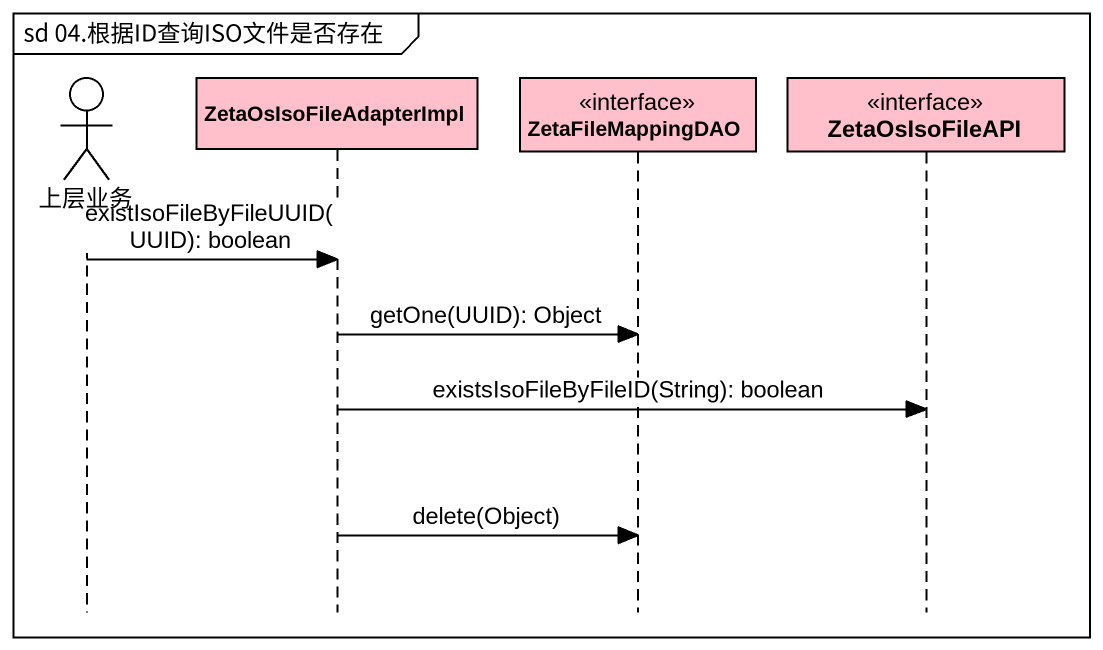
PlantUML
@startuml
mainframe sd 04.根据ID查询ISO文件是否存在
hide footbox
actor 上层业务 #FFFFFF
participant ZetaOsIsoFileAdapterImpl #FFC0CB
participant ZetaFileMappingDAO <<interface>> #FFC0CB
participant ZetaOsIsoFileAPI <<interface>> #FFC0CB

上层业务 -> ZetaOsIsoFileAdapterImpl : existIsoFileByFileUUID(UUID): boolean
ZetaOsIsoFileAdapterImpl -> ZetaFileMappingDAO : getOne(UUID): Object
ZetaOsIsoFileAdapterImpl -> ZetaOsIsoFileAPI : existsIsoFileByFileID(String): boolean
ZetaOsIsoFileAdapterImpl -> ZetaFileMappingDAO : delete(Object)
@enduml
